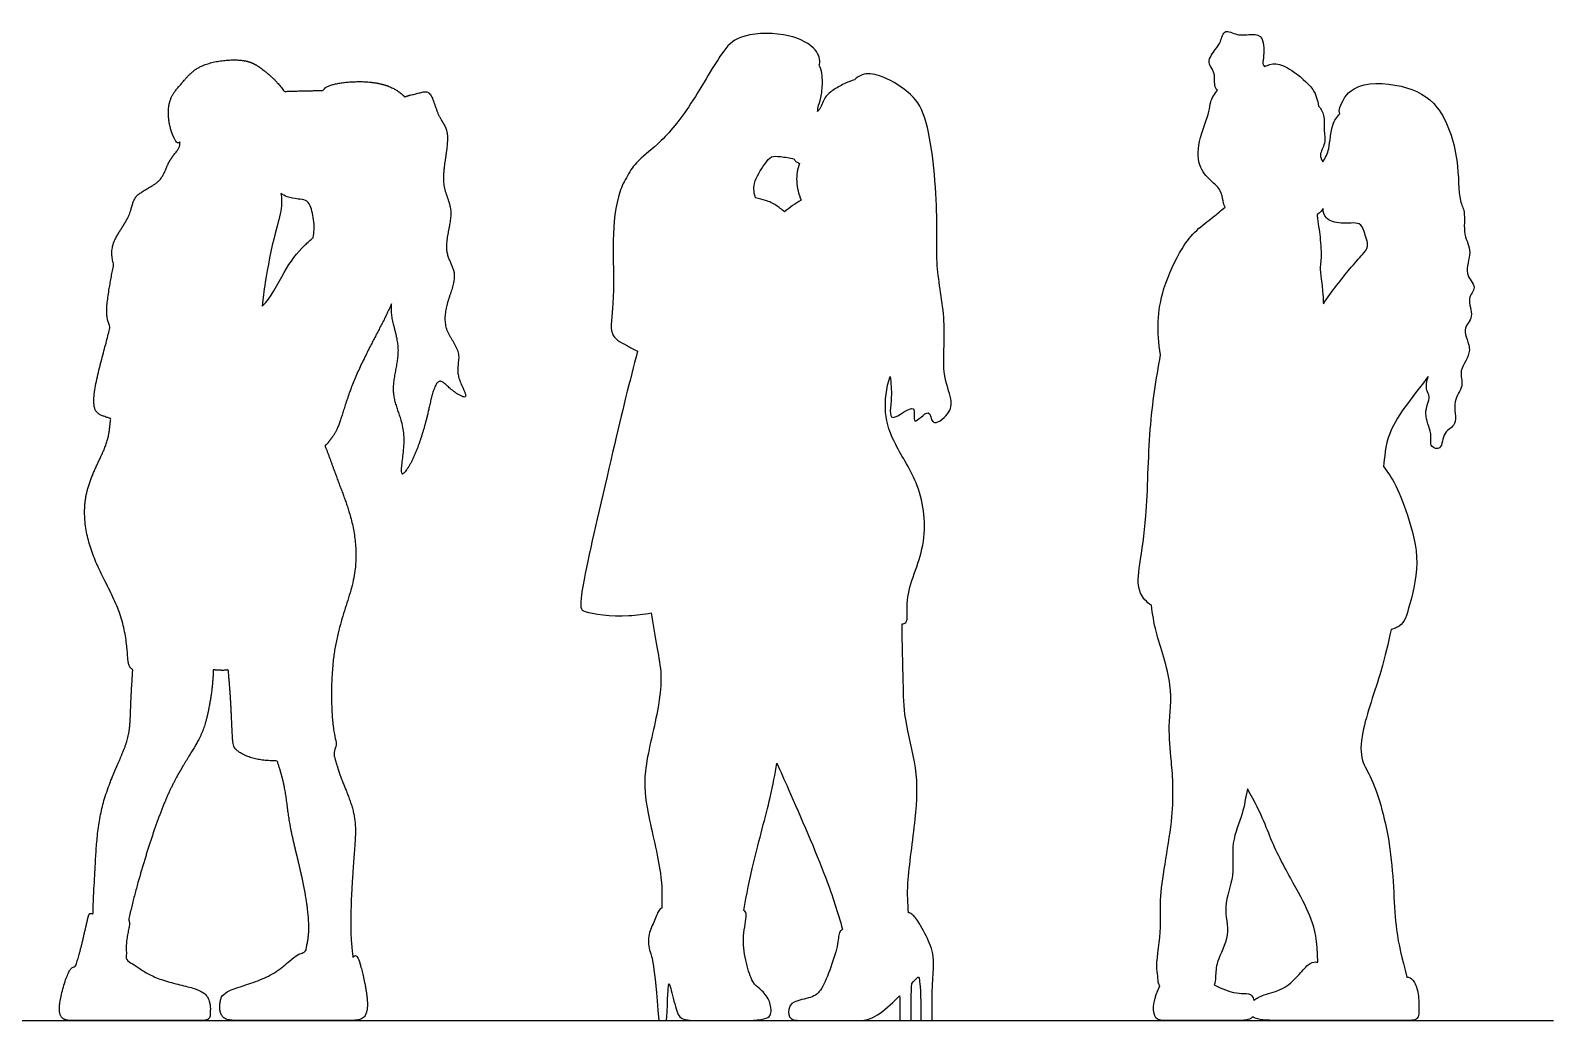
# Model space of a CAD drawing. Header units: millimetres. Extents: x 71.6 to 121.6, y 1.1 to 34.5.
# Drawn here: x 110.294 to 112.976, y 6.237 to 7.982 of the extents above; entities that cross this region are included whole.
import ezdxf

# ---------------------------------------------------------------- set-up
doc = ezdxf.new("R2010")
doc.units = ezdxf.units.MM

msp = doc.modelspace()

# ---------------------------------------------------------------- linework, layer by layer
msp.add_lwpolyline([(107.9471, 6.2374), (112.9763, 6.2374)])
for points, knots in [([(111.745, 7.895), (111.749, 7.899), (111.7624, 7.9073), (111.7911, 7.9048), (111.8436, 7.8739), (111.8776, 7.8293), (111.8936, 7.6594), (111.8865, 7.5646), (111.9087, 7.4659), (111.8973, 7.3781), (111.9173, 7.3339), (111.9148, 7.3065), (111.8784, 7.28), (111.8802, 7.3228), (111.843, 7.2772), (111.8588, 7.3342), (111.8005, 7.281), (111.8122, 7.3322), (111.8093, 7.3605), (111.8078, 7.3723), (111.801, 7.3521), (111.7953, 7.3077), (111.8153, 7.2497), (111.8631, 7.1813), (111.8767, 7.0742), (111.83, 6.9863), (111.8415, 6.939), (111.8316, 6.9365), (111.8289, 6.9365), (111.8288, 6.9025), (111.8317, 6.8341), (111.8315, 6.7687), (111.8576, 6.6804), (111.8544, 6.5948), (111.8364, 6.48), (111.8391, 6.4446), (111.8401, 6.427), (111.8424, 6.4272), (111.8456, 6.4257), (111.8563, 6.4153), (111.8773, 6.3761), (111.8878, 6.3456), (111.8808, 6.2897), (111.8818, 6.2374), (111.8762, 6.2374), (111.8707, 6.2374), (111.8622, 6.2374), (111.8622, 6.2897), (111.8588, 6.3143), (111.8576, 6.3155), (111.8502, 6.3075), (111.8458, 6.3028), (111.845, 6.2864), (111.8443, 6.2654), (111.8448, 6.2374), (111.8392, 6.2374), (111.8337, 6.2374), (111.8252, 6.2374), (111.8252, 6.2568), (111.8249, 6.2707), (111.8246, 6.2808), (111.8208, 6.277), (111.8061, 6.2629), (111.7754, 6.2374), (111.7531, 6.2374), (111.7289, 6.2374), (111.7207, 6.2376), (111.7166, 6.2374), (111.7098, 6.2374), (111.6898, 6.2374), (111.655, 6.2374), (111.6287, 6.2374), (111.6287, 6.2578), (111.6336, 6.2711), (111.6709, 6.2774), (111.6872, 6.2891), (111.7038, 6.331), (111.7181, 6.3765), (111.7163, 6.3917), (111.7223, 6.397), (111.7242, 6.3982), (111.715, 6.429), (111.6966, 6.4894), (111.641, 6.6182), (111.6146, 6.6769), (111.6085, 6.6911), (111.6048, 6.6707), (111.5979, 6.6305), (111.5659, 6.5148), (111.5554, 6.4599), (111.5499, 6.4313), (111.5532, 6.4301), (111.5566, 6.4245), (111.5466, 6.3806), (111.5539, 6.338), (111.5659, 6.3009), (111.5772, 6.2955), (111.5951, 6.2763), (111.5991, 6.255), (111.5968, 6.2374), (111.5377, 6.2374), (111.5148, 6.2374), (111.5087, 6.2377), (111.5, 6.2374), (111.4702, 6.2374), (111.4395, 6.2374), (111.4315, 6.2523), (111.4199, 6.3015), (111.4176, 6.3062), (111.4162, 6.2826), (111.4142, 6.2374), (111.4096, 6.2374), (111.4049, 6.2374), (111.4003, 6.2374), (111.3926, 6.3411), (111.3836, 6.3574), (111.38, 6.3867), (111.3923, 6.4109), (111.3993, 6.4316), (111.4036, 6.435), (111.4057, 6.4357), (111.4061, 6.4563), (111.407, 6.4967), (111.3792, 6.6051), (111.371, 6.6749), (111.4007, 6.7822), (111.4067, 6.8505), (111.3955, 6.8988), (111.39, 6.9368), (111.3869, 6.9556), (111.3742, 6.9535), (111.3307, 6.9473), (111.2711, 6.9556), (111.2565, 6.9664), (111.2946, 7.1336), (111.3408, 7.3316), (111.3558, 7.3892), (111.3629, 7.4166), (111.3564, 7.4201), (111.3343, 7.4323), (111.3113, 7.4441), (111.323, 7.5051), (111.3183, 7.6), (111.3226, 7.6733), (111.3368, 7.7114), (111.3427, 7.7212), (111.3433, 7.7224), (111.3483, 7.7317), (111.3611, 7.7523), (111.4019, 7.7812), (111.4555, 7.8447), (111.5083, 7.9412), (111.5404, 7.9756), (111.6209, 7.9799), (111.6748, 7.9561), (111.6856, 7.932), (111.6834, 7.9218), (111.683, 7.9204), (111.6876, 7.9124), (111.6894, 7.8908), (111.687, 7.8639), (111.6804, 7.8471), (111.6804, 7.8417), (111.6802, 7.8391), (111.6815, 7.8406), (111.6876, 7.8481), (111.6916, 7.8651), (111.7091, 7.8782), (111.7288, 7.8891), (111.7396, 7.8932), (111.745, 7.895)], [-11.86163, -11.86163, -11.86163, -11.86163, -11.696212, -11.379583, -10.949247, -10.526353, -9.795738, -9.221773, -8.65723, -8.124135, -7.742796, -7.447863, -7.139748, -6.895389, -6.598013, -6.334252, -5.980172, -5.638619, -5.389427, -5.389427, -5.389427, -4.934392, -4.49611, -3.981232, -3.398947, -2.828277, -2.468774, -2.365599, -2.365599, -2.365599, -1.791131, -1.326698, -0.795662, -0.254949, 0.350405, 0.76414, 0.76414, 0.76414, 0.850374, 0.964724, 1.079074, 1.193423, 1.307773, 1.307773, 1.307773, 1.539881, 1.539881, 1.539881, 1.65423, 1.76858, 1.852333, 1.852333, 1.852333, 1.913465, 1.913465, 1.913465, 2.145573, 2.145573, 2.145573, 2.187876, 2.187876, 2.187876, 2.231987, 2.346337, 2.460686, 2.519288, 2.519288, 2.519288, 2.562137, 2.585255, 2.67649, 2.790843, 2.905196, 3.019549, 3.133902, 3.248255, 3.362608, 3.476961, 3.591314, 3.628959, 3.628959, 3.628959, 4.187693, 4.924736, 5.186203, 5.186203, 5.186203, 5.634104, 6.249378, 6.781444, 6.781444, 6.781444, 6.88064, 6.990429, 7.100218, 7.210007, 7.319796, 7.429584, 7.539373, 7.649162, 7.758951, 7.809078, 7.809078, 7.809078, 7.856531, 7.96632, 8.076109, 8.185898, 8.295687, 8.405476, 8.405476, 8.405476, 8.618104, 8.618104, 8.618104, 8.727893, 8.837681, 8.94747, 9.057259, 9.125849, 9.125849, 9.125849, 9.572141, 10.162766, 10.652072, 11.245439, 11.716844, 12.111037, 12.54171, 12.54171, 12.54171, 12.755532, 13.256392, 13.442891, 14.158564, 15.000301, 15.52427, 15.52427, 15.52427, 15.648581, 15.980708, 16.39519, 16.960886, 17.499612, 17.710146, 17.739663, 17.739663, 17.739663, 18.041446, 18.439843, 18.968243, 19.562973, 19.942382, 20.437819, 20.870225, 21.171918, 21.224385, 21.224385, 21.224385, 21.551154, 21.832762, 22.066734, 22.22427, 22.22427, 22.22427, 22.294168, 22.561933, 22.82367, 23.093325, 23.328939, 23.328939, 23.328939, 23.328939]), ([(112.7556, 7.3722), (112.7528, 7.3646), (112.7506, 7.3472), (112.7613, 7.3369), (112.7447, 7.3054), (112.7642, 7.2733), (112.7563, 7.2477), (112.7813, 7.2414), (112.7802, 7.2765), (112.81, 7.2854), (112.7959, 7.3296), (112.8206, 7.3545), (112.8069, 7.3836), (112.8382, 7.4177), (112.8115, 7.4553), (112.8391, 7.4768), (112.8213, 7.5098), (112.8443, 7.5294), (112.8159, 7.5531), (112.8354, 7.5923), (112.8157, 7.6208), (112.822, 7.6632), (112.8081, 7.6823), (112.8109, 7.7566), (112.7799, 7.8531), (112.712, 7.889), (112.6212, 7.892), (112.5992, 7.8479), (112.5982, 7.8381), (112.6, 7.8352), (112.595, 7.8292), (112.5841, 7.8169), (112.5824, 7.7722), (112.5749, 7.7581), (112.5701, 7.7503), (112.5678, 7.7541), (112.5624, 7.7634), (112.5762, 7.783), (112.5709, 7.8078), (112.5742, 7.8309), (112.5661, 7.845), (112.5622, 7.8486), (112.5606, 7.8587), (112.556, 7.88), (112.5163, 7.9122), (112.4883, 7.9263), (112.4732, 7.9213), (112.467, 7.9182), (112.4663, 7.9193), (112.4632, 7.9225), (112.466, 7.9339), (112.4674, 7.9712), (112.4454, 7.9767), (112.4194, 7.9708), (112.3965, 7.9868), (112.3899, 7.9606), (112.3817, 7.9498), (112.3633, 7.9256), (112.3815, 7.9098), (112.3779, 7.8859), (112.3818, 7.8782), (112.3844, 7.8766), (112.3793, 7.8705), (112.3707, 7.8554), (112.3713, 7.8383), (112.3488, 7.786), (112.3496, 7.7397), (112.3746, 7.715), (112.3911, 7.7011), (112.3938, 7.6827), (112.3959, 7.673), (112.3979, 7.6705), (112.3905, 7.6647), (112.3768, 7.6524), (112.3457, 7.6299), (112.3195, 7.5974), (112.2866, 7.5278), (112.2784, 7.4692), (112.2804, 7.4311), (112.2841, 7.4103), (112.2763, 7.3668), (112.2625, 7.2821), (112.2615, 7.1285), (112.248, 7.0451), (112.2411, 6.9949), (112.2593, 6.9746), (112.2679, 6.9691), (112.2704, 6.9531), (112.2739, 6.9208), (112.3086, 6.8286), (112.2965, 6.7564), (112.3041, 6.6915), (112.3101, 6.5975), (112.2792, 6.4562), (112.2876, 6.4066), (112.2751, 6.3345), (112.2798, 6.3174), (112.2794, 6.3045), (112.2821, 6.2996), (112.2827, 6.2988), (112.2723, 6.2754), (112.2704, 6.2521), (112.2765, 6.2374), (112.2952, 6.2374), (112.3626, 6.2374), (112.4163, 6.2374), (112.4396, 6.2374), (112.4457, 6.2433), (112.4466, 6.2446), (112.4486, 6.2421), (112.4522, 6.2403), (112.4593, 6.2392), (112.4711, 6.2374), (112.4989, 6.2374), (112.5211, 6.2374), (112.5259, 6.2375), (112.678, 6.2374), (112.7172, 6.2374), (112.7393, 6.2374), (112.7393, 6.2585), (112.739, 6.2885), (112.7288, 6.3113), (112.722, 6.3142), (112.7178, 6.3138), (112.7176, 6.3138), (112.7096, 6.3491), (112.6945, 6.3986), (112.6956, 6.5374), (112.6608, 6.6613), (112.636, 6.6945), (112.6363, 6.7488), (112.6749, 6.8541), (112.6846, 6.9017), (112.6902, 6.9264), (112.6938, 6.9273), (112.7121, 6.9333), (112.7211, 6.9628), (112.7436, 7.0452), (112.7207, 7.1261), (112.6977, 7.1854), (112.6836, 7.2048), (112.6766, 7.2138), (112.6791, 7.2279), (112.6786, 7.2803), (112.7344, 7.3433), (112.7556, 7.3722)], [0, 0, 0, 0, 0.281452, 0.480722, 0.794833, 1.140194, 1.408218, 1.621091, 1.917343, 2.197205, 2.550381, 2.866719, 3.160589, 3.518472, 3.862721, 4.156373, 4.473887, 4.739277, 5.037469, 5.38675, 5.714537, 6.071479, 6.336665, 6.818333, 7.386477, 7.877598, 8.397843, 8.764519, 8.954723, 8.954723, 8.954723, 9.232524, 9.602906, 9.891812, 9.891812, 9.891812, 10.099736, 10.363261, 10.64741, 10.92785, 11.168494, 11.168494, 11.168494, 11.485381, 11.889113, 12.203822, 12.464126, 12.464126, 12.464126, 12.553489, 12.753215, 13.085922, 13.327359, 13.625753, 13.884679, 14.136943, 14.367394, 14.653783, 14.907221, 15.182975, 15.356298, 15.356298, 15.356298, 15.635758, 15.871139, 16.296775, 16.682982, 17.009399, 17.270137, 17.518147, 17.694547, 17.694547, 17.694547, 17.997924, 18.336606, 18.693526, 19.194638, 19.631163, 20.06406, 20.06406, 20.06406, 20.721441, 21.427835, 21.956881, 22.364516, 22.599065, 22.599065, 22.599065, 22.997738, 23.556033, 24.043797, 24.493634, 25.058397, 25.735858, 26.160995, 26.631767, 26.874079, 27.093854, 27.141178, 27.141178, 27.141178, 27.257446, 27.373713, 27.489981, 27.606248, 27.722516, 27.838783, 27.866352, 27.866352, 27.866352, 27.930591, 27.930591, 27.930591, 28.035892, 28.067422, 28.067422, 28.067422, 28.210542, 28.353663, 28.496784, 28.639904, 28.783025, 28.926145, 28.934254, 28.934254, 28.934254, 29.426576, 30.107902, 30.751226, 31.100252, 31.503284, 32.106963, 32.60471, 32.60471, 32.60471, 32.680878, 33.032424, 33.554053, 34.083939, 34.533638, 34.867833, 34.867833, 34.867833, 35.290015, 35.890811, 35.890811, 35.890811, 35.890811]), ([(111.5707, 7.6868), (111.5772, 7.6853), (111.5913, 7.6822), (111.6067, 7.6745), (111.617, 7.6666), (111.6216, 7.6622), (111.6312, 7.6698), (111.641, 7.6771), (111.651, 7.6828), (111.6465, 7.6932), (111.641, 7.7158), (111.6447, 7.7376), (111.6481, 7.7477), (111.6461, 7.7485), (111.6421, 7.7505), (111.6397, 7.7535), (111.6388, 7.7552), (111.6311, 7.7576), (111.6156, 7.7595), (111.5977, 7.7613), (111.5865, 7.7459), (111.5645, 7.7129), (111.5685, 7.695), (111.5707, 7.6868)], [-3.103504, -3.103504, -3.103504, -3.103504, -2.923886, -2.666365, -2.418785, -2.418785, -2.418785, -2.20054, -2.20054, -2.20054, -1.868795, -1.545862, -1.545862, -1.545862, -1.469076, -1.385371, -1.385371, -1.385371, -1.105641, -0.878765, -0.640574, -0.28783, 0, 0, 0, 0]), ([(110.7919, 7.6169), (110.7868, 7.6127), (110.7658, 7.5941), (110.7405, 7.5591), (110.716, 7.508), (110.7024, 7.4967), (110.7018, 7.4963), (110.7034, 7.5104), (110.7065, 7.5376), (110.723, 7.6253), (110.7367, 7.662), (110.7364, 7.6864), (110.7347, 7.6945), (110.7383, 7.6923), (110.7456, 7.688), (110.7648, 7.6844), (110.7791, 7.6838), (110.7881, 7.673), (110.7942, 7.6436), (110.7934, 7.626), (110.7919, 7.6169)], [-4.400057, -4.400057, -4.400057, -4.400057, -4.262061, -3.811435, -3.331764, -3.312062, -3.312062, -3.312062, -2.934266, -2.394563, -2.001656, -1.768892, -1.768892, -1.768892, -1.563327, -1.308446, -1.095622, -0.892989, -0.580218, -0.276919, -0.276919, -0.276919, -0.276919]), ([(112.5709, 7.5004), (112.5707, 7.5059), (112.5695, 7.5313), (112.5628, 7.5654), (112.5678, 7.5815), (112.567, 7.5921), (112.5669, 7.5928), (112.5663, 7.6056), (112.564, 7.6311), (112.5606, 7.6459), (112.5601, 7.6551), (112.5601, 7.6576), (112.5612, 7.6583), (112.5636, 7.6598), (112.5685, 7.665), (112.5704, 7.6679), (112.5705, 7.6619), (112.5743, 7.6483), (112.6015, 7.6395), (112.6366, 7.6458), (112.6422, 7.6272), (112.6527, 7.6008), (112.6387, 7.5863), (112.6155, 7.5604), (112.5853, 7.5215), (112.5709, 7.5004)], [-9.93644, -9.93644, -9.93644, -9.93644, -9.828817, -9.426404, -9.139326, -9.118643, -9.118643, -9.118643, -8.763694, -8.511033, -8.418902, -8.418902, -8.418902, -8.302735, -8.117059, -8.117059, -8.117059, -7.889434, -7.589578, -7.267321, -7.0382, -6.744817, -6.509914, -6.174573, -5.674861, -5.674861, -5.674861, -5.674861]), ([(112.4374, 6.6454), (112.4642, 6.5986), (112.4783, 6.5494), (112.5265, 6.465), (112.5512, 6.4171), (112.5608, 6.3789), (112.5609, 6.3404), (112.5598, 6.3405), (112.5546, 6.3409), (112.5446, 6.3387), (112.5269, 6.3155), (112.5007, 6.2917), (112.4661, 6.2831), (112.4526, 6.277), (112.4488, 6.2728), (112.4479, 6.2761), (112.4441, 6.2851), (112.4331, 6.2855), (112.4096, 6.285), (112.3783, 6.3003), (112.3803, 6.3045), (112.3815, 6.3181), (112.3815, 6.3421), (112.4092, 6.3884), (112.392, 6.4388), (112.4166, 6.4929), (112.4064, 6.5504), (112.4304, 6.6021), (112.4337, 6.6302), (112.4374, 6.6454)], [-1.090115, -1.090115, -1.090115, -1.090115, -0.817586, -0.545058, -0.272529, 0, 0, 0, 0.027542, 0.132844, 0.238145, 0.343447, 0.448748, 0.536696, 0.536696, 0.536696, 0.592035, 0.708303, 0.82457, 0.82457, 0.82457, 0.9877, 1.285227, 1.689582, 2.094124, 2.522493, 2.953919, 3.375158, 3.754599, 3.754599, 3.754599, 3.754599])]:
    msp.add_open_spline(points, degree=3, knots=knots)
msp.add_rational_spline([(110.9294, 7.5003), (110.9297, 7.4909), (110.9289, 7.4711), (110.9504, 7.4158), (110.9212, 7.3408), (110.9631, 7.2783), (110.9387, 7.1821), (110.9686, 7.2241), (110.9854, 7.2749), (110.9941, 7.3074), (111.0087, 7.3787), (111.033, 7.3479), (111.0728, 7.325), (111.0382, 7.3772), (111.0564, 7.4146), (111.0175, 7.4557), (111.0283, 7.508), (111.0482, 7.5552), (111.0164, 7.5936), (111.0426, 7.6615), (111.0191, 7.7023), (111.0219, 7.7461), (111.0337, 7.8061), (111.0099, 7.8292), (110.9997, 7.8798), (110.9759, 7.87), (110.9605, 7.8679), (110.9529, 7.8648), (110.947, 7.8711), (110.9256, 7.8869), (110.8727, 7.8952), (110.8162, 7.8866), (110.8104, 7.878), (110.8092, 7.8759), (110.8059, 7.8759), (110.7961, 7.8759), (110.7593, 7.8751), (110.7442, 7.8745), (110.7405, 7.8742), (110.7303, 7.8905), (110.6999, 7.9171), (110.669, 7.9338), (110.5905, 7.9259), (110.5617, 7.8899), (110.5343, 7.8604), (110.537, 7.8134), (110.5458, 7.7934), (110.5507, 7.7853), (110.5514, 7.7842), (110.5525, 7.7835), (110.5538, 7.7835), (110.5551, 7.7834), (110.5563, 7.784), (110.5571, 7.7851), (110.5569, 7.7818), (110.5574, 7.7738), (110.5345, 7.7517), (110.527, 7.7121), (110.473, 7.6944), (110.473, 7.655), (110.4322, 7.6073), (110.4377, 7.5796), (110.4403, 7.5671), (110.4376, 7.5563), (110.4326, 7.5278), (110.4252, 7.4825), (110.4311, 7.4668), (110.4337, 7.4595), (110.4302, 7.4412), (110.415, 7.3913), (110.3988, 7.3132), (110.4179, 7.3036), (110.4311, 7.2992), (110.435, 7.2981), (110.4334, 7.283), (110.4322, 7.2509), (110.3802, 7.1675), (110.3954, 7.0563), (110.4576, 6.9602), (110.4652, 6.8826), (110.466, 6.8609), (110.4733, 6.8561), (110.4739, 6.8558), (110.4729, 6.8361), (110.47, 6.7978), (110.4697, 6.7452), (110.4547, 6.7027), (110.4125, 6.615), (110.4078, 6.5005), (110.4044, 6.4502), (110.4039, 6.4251), (110.402, 6.4259), (110.3974, 6.4272), (110.3944, 6.4164), (110.3826, 6.3627), (110.3765, 6.3433), (110.3731, 6.3325), (110.3726, 6.3325), (110.3681, 6.332), (110.3602, 6.3267), (110.3439, 6.2698), (110.3443, 6.2468), (110.3507, 6.2405), (110.3545, 6.239), (110.3582, 6.2374), (110.367, 6.2374), (110.5606, 6.2374), (110.59, 6.2374), (110.6103, 6.2374), (110.6103, 6.2515), (110.6111, 6.2646), (110.6059, 6.2833), (110.5845, 6.2949), (110.5224, 6.3076), (110.4871, 6.3271), (110.4707, 6.3403), (110.4643, 6.3408), (110.4638, 6.3408), (110.4624, 6.3539), (110.4611, 6.3786), (110.4694, 6.4074), (110.4677, 6.4129), (110.4663, 6.4138), (110.4752, 6.4533), (110.4962, 6.5292), (110.5339, 6.6387), (110.5704, 6.6995), (110.5968, 6.7415), (110.6086, 6.7852), (110.6153, 6.8316), (110.6157, 6.8552), (110.6272, 6.8547), (110.6369, 6.8534), (110.6422, 6.8559), (110.6442, 6.8323), (110.6477, 6.7885), (110.6493, 6.7317), (110.6523, 6.714), (110.6828, 6.6975), (110.7129, 6.6948), (110.7283, 6.6949), (110.7335, 6.6791), (110.7437, 6.6462), (110.749, 6.5793), (110.7736, 6.4914), (110.788, 6.4009), (110.7809, 6.3703), (110.7773, 6.3558), (110.7739, 6.357), (110.7678, 6.3558), (110.7555, 6.3477), (110.7214, 6.3168), (110.6788, 6.3023), (110.6351, 6.2875), (110.6289, 6.2785), (110.6257, 6.2569), (110.6331, 6.2374), (110.6631, 6.2374), (110.7429, 6.2374), (110.8547, 6.2374), (110.8811, 6.2374), (110.8898, 6.2604), (110.883, 6.3039), (110.8755, 6.334), (110.8725, 6.3425), (110.8695, 6.351), (110.8667, 6.3536), (110.8625, 6.3498), (110.8617, 6.3487), (110.8597, 6.3673), (110.8554, 6.4036), (110.8631, 6.5286), (110.8701, 6.5993), (110.8385, 6.666), (110.8307, 6.6969), (110.8263, 6.7122), (110.8275, 6.713), (110.8354, 6.7197), (110.8236, 6.7469), (110.8195, 6.9041), (110.8726, 7.0156), (110.8646, 7.1139), (110.8365, 7.1837), (110.8209, 7.2286), (110.8124, 7.2506), (110.8173, 7.253), (110.818, 7.2563), (110.8208, 7.2594), (110.8254, 7.2657), (110.8367, 7.2792), (110.8551, 7.3527), (110.8938, 7.4291), (110.922, 7.4823), (110.9294, 7.5003)], [1, 1, 1, 1, 1, 1, 1, 1, 1, 1, 1, 1, 1, 1, 1, 1, 1, 1, 1, 1, 1, 1, 1, 1, 1, 1, 1, 1, 1, 1, 1, 1, 1, 1, 1, 1, 1, 1, 1, 1, 1, 1, 1, 1, 1, 1, 1, 1, 0.91935767503, 0.91935767503, 1, 0.91935767503, 0.91935767503, 1, 1, 1, 1, 1, 1, 1, 1, 1, 1, 1, 1, 1, 1, 1, 1, 1, 1, 1, 1, 1, 1, 1, 1, 1, 1, 1, 1, 1, 1, 1, 1, 1, 1, 1, 1, 1, 1, 1, 1, 1, 1, 1, 1, 1, 1, 1, 1, 1, 1, 1, 1, 1, 1, 1, 1, 1, 1, 1, 1, 1, 1, 1, 1, 1, 1, 1, 1, 1, 1, 1, 1, 1, 1, 1, 1, 1, 1, 1, 1, 1, 1, 1, 1, 1, 1, 1, 1, 1, 1, 1, 1, 1, 1, 1, 1, 1, 1, 1, 1, 1, 1, 1, 1, 1, 1, 1, 1, 1, 1, 1, 1, 1, 1, 1, 1, 1, 1, 1, 1, 1, 1, 1, 1, 1, 1, 1, 1, 1, 1, 1, 1, 1, 1, 1, 1, 1, 1, 1, 1, 1], degree=3, knots=[0, 0, 0, 0, 0.307376, 0.739762, 1.235792, 1.747113, 2.221523, 2.511426, 2.947453, 3.315828, 3.739575, 4.038267, 4.341114, 4.704137, 5.068684, 5.46955, 5.883234, 6.280317, 6.658734, 7.129078, 7.510708, 7.894974, 8.329868, 8.663828, 9.041235, 9.287799, 9.574146, 9.574146, 9.574146, 9.804555, 10.262833, 10.6954, 10.827071, 10.827071, 10.827071, 10.997159, 11.386884, 11.519089, 11.519089, 11.519089, 11.958455, 12.304357, 12.796845, 13.185148, 13.541662, 13.933539, 14.21559, 14.21559, 14.21559, 14.228297, 14.228297, 14.228297, 14.241005, 14.241005, 14.241005, 14.424323, 14.736375, 15.097213, 15.497044, 15.840413, 16.28343, 16.641858, 16.641858, 16.641858, 16.885444, 17.306858, 17.585728, 17.585728, 17.585728, 18.080727, 18.575662, 18.848341, 18.950572, 18.950572, 18.950572, 19.34014, 19.894876, 20.497471, 21.121622, 21.622899, 21.904745, 21.929558, 21.929558, 21.929558, 22.373447, 22.784677, 23.167127, 23.733591, 24.354268, 24.855747, 24.855747, 24.855747, 24.945516, 25.117694, 25.545162, 25.882064, 25.882064, 25.882064, 25.895445, 26.012438, 26.129431, 26.246425, 26.363418, 26.363418, 26.363418, 26.480411, 26.597405, 26.714398, 26.831391, 26.948385, 27.065378, 27.182371, 27.299365, 27.416358, 27.533351, 27.650345, 27.660473, 27.660473, 27.660473, 28.025078, 28.336826, 28.450975, 28.450975, 28.450975, 29.087709, 29.7093, 30.193992, 30.590339, 30.977242, 31.46342, 31.46342, 31.46342, 31.731404, 31.731404, 31.731404, 32.218266, 32.645012, 32.872371, 33.218892, 33.517927, 33.517927, 33.517927, 33.926682, 34.395539, 34.958356, 35.50683, 35.893771, 35.893771, 35.893771, 35.9913, 36.115007, 36.238714, 36.362421, 36.486128, 36.609836, 36.733543, 36.85725, 36.980957, 37.104664, 37.228371, 37.352079, 37.475786, 37.599493, 37.7232, 37.7232, 37.7232, 37.846907, 37.879103, 37.879103, 37.879103, 38.31156, 38.951488, 39.450147, 39.930233, 40.330558, 40.330558, 40.330558, 40.37628, 40.681298, 41.397537, 42.055752, 42.611221, 43.110429, 43.596087, 43.596087, 43.596087, 43.791334, 43.791334, 43.791334, 44.072208, 44.559497, 45.168138, 45.476508, 45.476508, 45.476508, 45.476508])

doc.saveas('drawing.dxf')
